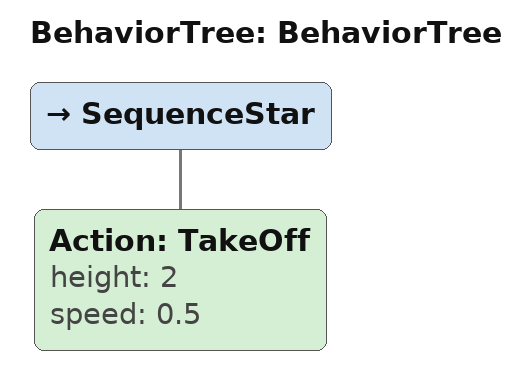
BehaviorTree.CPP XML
<?xml version="1.0"?>
<root main_tree_to_execute="BehaviorTree">
    <BehaviorTree ID="BehaviorTree">
        <SequenceStar>
            <Action ID="TakeOff" height="2" speed="0.5"/>
        </SequenceStar>
    </BehaviorTree>
</root>
